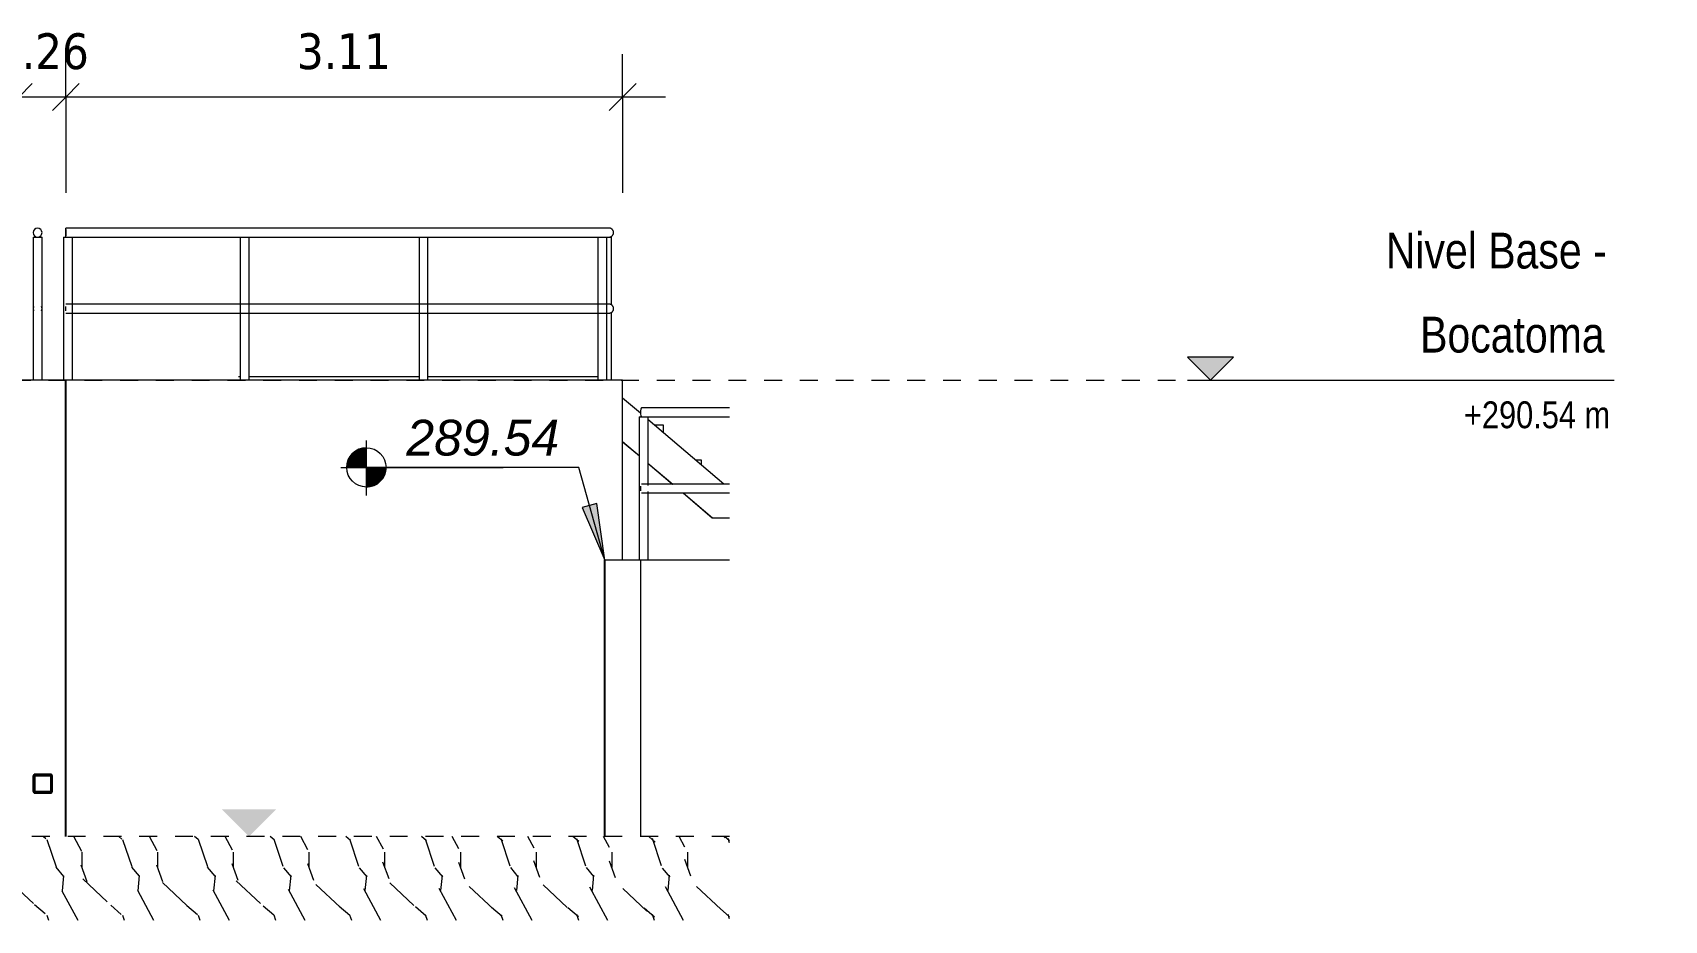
# Model space of a CAD drawing. Header units: metres. Extents: x 118 to 503, y -395 to 55.
# Drawn here: x 493.68 to 502.8, y 1.7 to 6.66 of the extents above; entities that cross this region are included whole.
import ezdxf

# ---------------------------------------------------------------- set-up
doc = ezdxf.new("R2010")
doc.units = ezdxf.units.M
doc.linetypes.add('Basculante', pattern=[0.003969, 0.002381, -0.001587])
doc.linetypes.add('Centre', pattern=[0.03175, 0.00635, -0.00475, 0.0159, -0.00475])
for name, color, linetype, lineweight in [('A-ANNO-DIMS', 7, 'Continuous', 9), ('A-ANNO-DIMS-100', 7, 'Continuous', 9), ('A-DETL-GENF', 7, 'Continuous', 9), ('A-FLOR', 7, 'Continuous', 9), ('A-FLOR-HRAL', 7, 'Continuous', 9), ('A-FLOR-LEVL', 7, 'Continuous', 9), ('A-GENM', 7, 'Continuous', 9), ('A-WALL', 7, 'Continuous', 9), ('C-TOPO-PATT', 7, 'Continuous', 9), ('G-ANNO-DIMS', 7, 'Continuous', 9), ('S-BEAM', 7, 'Continuous', 9)]:
    doc.layers.add(name, color=color, linetype=linetype, lineweight=lineweight)
doc.layers.add('C-TOPO', color=7, linetype='Continuous', lineweight=9, true_color=0x7f7f7f)
doc.styles.add('Arial_I', font='ariali.ttf', dxfattribs={"height": 0.2})
doc.styles.add('Saira Condensed', font='SairaCondensed-Regular.ttf', dxfattribs={"height": 0.2})
doc.styles.add('Saira Condensed_1', font='SairaCondensed-Regular.ttf', dxfattribs={"height": 0.15})
doc.styles.add('Tahoma_1', font='tahoma.ttf', dxfattribs={"height": 0.2})
doc.dimstyles.new('R_Tahoma_2_0_2', dxfattribs={"dimscale": 0.3048, "dimtxt": 0.208804, "dimasz": 0.492126, "dimexe": 0.787402, "dimexo": 0.492126, "dimgap": 0.328084, "dimtad": 1, "dimrnd": 0.01, "dimzin": 0, "dimdsep": 46, "dimtxsty": 'Tahoma_1', "dimblk1": 'OBLIQUE', "dimblk2": 'OBLIQUE', "dimsah": 1, "dimcen": 0.09, "dimdle": 0.787402, "dimazin": 2, "dimtfac": 1, "dimtdec": 4, "dimtix": 1, "dimtmove": 0, "dimatfit": 3, "dimfxl": 1, "dimtvp": 1, "dimtolj": 1, "dimtzin": 0, "dimarcsym": 2})

# ---------------------------------------------------------------- blocks, each defined once
blk = doc.blocks.new('Railing - 2_-V109-Sección 07')
at = {"layer": 'A-FLOR-HRAL'}
for p, q in [((-377.9693, 5.5213), (-377.9693, 4.7213)), ((-377.9693, 5.5213), (-377.9193, 5.5213)), ((-377.9193, 4.7213), (-377.9193, 5.5213)), ((-377.9226, 4.7213), (-377.9659, 4.7213))]:
    blk.add_line(p, q, dxfattribs=at)
blk = doc.blocks.new('Railing - Railing-1826912-Sección 07')
at = {"layer": 'A-FLOR-HRAL'}
for centre, start, end in [((-377.9443, 5.5463), 0, 180), ((-377.9443, 5.5463), 180, 0), ((-377.9443, 5.1213), 150, 180), ((-377.9443, 5.1213), 180, 210), ((-377.9443, 5.1213), 0, 30), ((-377.9443, 5.1213), 330, 0)]:
    blk.add_arc(centre, 0.025, start, end, dxfattribs=at)
blk.add_blockref('Railing - 2_-V109-Sección 07', (0, 0))
blk = doc.blocks.new('Railing - 2_-V110-Sección 07')
at = {"layer": 'A-FLOR-HRAL'}
for p, q in [((-377.7992, 5.5213), (-377.7992, 4.7213)), ((-377.7992, 5.5213), (-377.7742, 5.5213)), ((-377.7742, 5.5213), (-377.7492, 5.5213)), ((-377.7492, 4.7213), (-377.7492, 5.5213)), ((-377.7867, 4.7213), (-377.7897, 4.7213))]:
    blk.add_line(p, q, dxfattribs=at)
blk = doc.blocks.new('Railing - 2_-V111-Sección 07')
at = {"layer": 'A-FLOR-HRAL'}
for p, q in [((-374.7493, 5.5213), (-374.7352, 5.5213)), ((-374.7352, 5.1418), (-374.7352, 5.5213)), ((-374.7352, 4.7213), (-374.7352, 5.1009))]:
    blk.add_line(p, q, dxfattribs=at)
blk = doc.blocks.new('Railing - 2_-V112-Sección 07')
at = {"layer": 'A-FLOR-HRAL'}
for p, q in [((-376.8117, 5.5213), (-376.8117, 4.7213)), ((-376.8117, 5.5213), (-376.7867, 5.5213)), ((-376.7867, 5.5213), (-376.7617, 5.5213)), ((-376.7617, 4.7213), (-376.7617, 5.5213))]:
    blk.add_line(p, q, dxfattribs=at)
blk = doc.blocks.new('Railing - Railing-1826955-Sección 07')
at = {"layer": 'A-FLOR-HRAL'}
for p, q in [((-374.7495, 5.5713), (-377.7867, 5.5713)), ((-374.7495, 5.5713), (-374.7604, 5.5713)), ((-377.7867, 5.5213), (-374.7495, 5.5213)), ((-374.7604, 5.5213), (-374.7495, 5.5213)), ((-374.7495, 5.1463), (-377.7867, 5.1463)), ((-374.7495, 5.1463), (-374.7604, 5.1463)), ((-377.7867, 5.0963), (-374.7495, 5.0963)), ((-374.7604, 5.0963), (-374.7495, 5.0963))]:
    blk.add_line(p, q, dxfattribs=at)
for centre, start_param, end_param in [((-377.7867, 5.5463), 4.712389, 6.283185), ((-377.7867, 5.5463), 0.785398, 1.570796), ((-377.7867, 5.5463), 1.570796, 2.356194), ((-377.7867, 5.5463), 3.141593, 4.712389), ((-377.7867, 5.1213), 4.712389, 5.235988), ((-377.7867, 5.1213), 4.18879, 4.712389)]:
    blk.add_ellipse(centre, major_axis=(0, 0.025), ratio=0.001148, start_param=start_param, end_param=end_param, dxfattribs=at)
for points, knots in [([(-374.7242, 5.5463), (-374.7242, 5.5485), (-374.7246, 5.5518), (-374.726, 5.5559), (-374.7275, 5.5589), (-374.729, 5.5612), (-374.7304, 5.5628), (-374.7319, 5.5644), (-374.734, 5.5662), (-374.7363, 5.5678), (-374.7383, 5.5688), (-374.7398, 5.5695), (-374.7413, 5.57), (-374.7429, 5.5705), (-374.7445, 5.5709), (-374.7462, 5.5711), (-374.7478, 5.5713), (-374.7489, 5.5713), (-374.7495, 5.5713)], [0, 0, 0, 0, 0.0833333, 0.125, 0.1666667, 0.2083333, 0.2291667, 0.25, 0.2916667, 0.3333333, 0.3541667, 0.375, 0.3958333, 0.4166667, 0.4375, 0.4583333, 0.4791667, 0.5, 0.5, 0.5, 0.5]), ([(-374.7495, 5.5213), (-374.7489, 5.5213), (-374.7478, 5.5214), (-374.7462, 5.5215), (-374.7445, 5.5218), (-374.7429, 5.5222), (-374.7413, 5.5227), (-374.7398, 5.5232), (-374.7383, 5.5239), (-374.7368, 5.5247), (-374.7354, 5.5255), (-374.7336, 5.5268), (-374.7319, 5.5283), (-374.7304, 5.5298), (-374.729, 5.5315), (-374.7275, 5.5338), (-374.726, 5.5367), (-374.7246, 5.5409), (-374.7242, 5.5442), (-374.7242, 5.5463)], [0.5, 0.5, 0.5, 0.5, 0.5208333, 0.5416667, 0.5625, 0.5833333, 0.6041667, 0.625, 0.6458333, 0.6666667, 0.6875, 0.7083333, 0.75, 0.7708333, 0.7916667, 0.8333333, 0.875, 0.9166667, 1, 1, 1, 1]), ([(-374.7242, 5.1213), (-374.7242, 5.1235), (-374.7246, 5.1268), (-374.726, 5.1309), (-374.7275, 5.1339), (-374.729, 5.1362), (-374.7304, 5.1378), (-374.7319, 5.1394), (-374.734, 5.1412), (-374.7363, 5.1428), (-374.7383, 5.1438), (-374.7398, 5.1445), (-374.7413, 5.145), (-374.7429, 5.1455), (-374.7445, 5.1459), (-374.7462, 5.1461), (-374.7478, 5.1463), (-374.7489, 5.1463), (-374.7495, 5.1463)], [0, 0, 0, 0, 0.0833333, 0.125, 0.1666667, 0.2083333, 0.2291667, 0.25, 0.2916667, 0.3333333, 0.3541667, 0.375, 0.3958333, 0.4166667, 0.4375, 0.4583333, 0.4791667, 0.5, 0.5, 0.5, 0.5]), ([(-374.7495, 5.0963), (-374.7489, 5.0963), (-374.7478, 5.0964), (-374.7462, 5.0965), (-374.7445, 5.0968), (-374.7429, 5.0972), (-374.7413, 5.0977), (-374.7398, 5.0982), (-374.7383, 5.0989), (-374.7368, 5.0997), (-374.7354, 5.1005), (-374.7336, 5.1018), (-374.7319, 5.1033), (-374.7304, 5.1048), (-374.729, 5.1065), (-374.7275, 5.1088), (-374.726, 5.1117), (-374.7246, 5.1159), (-374.7242, 5.1192), (-374.7242, 5.1213)], [0.5, 0.5, 0.5, 0.5, 0.5208333, 0.5416667, 0.5625, 0.5833333, 0.6041667, 0.625, 0.6458333, 0.6666667, 0.6875, 0.7083333, 0.75, 0.7708333, 0.7916667, 0.8333333, 0.875, 0.9166667, 1, 1, 1, 1])]:
    blk.add_open_spline(points, degree=3, knots=knots, dxfattribs=at)
for name, p in [('Railing - 2_-V110-Sección 07', (0, 0)), ('Railing - 2_-V112-Sección 07', (0, 0)), ('Railing - 2_-V112-Sección 07', (1, 0)), ('Railing - 2_-V112-Sección 07', (2, 0)), ('Railing - 2_-V111-Sección 07', (0, 0))]:
    blk.add_blockref(name, p)
blk = doc.blocks.new('M_Escalera 02 - M_Escalera 02-1828280-Sección 07')
at = {"layer": 'A-GENM'}
for p, q in [((-374.5739, 4.5367), (-374.6735, 4.6212)), ((-374.1074, 4.1412), (-374.5318, 4.501)), ((-374.4449, 4.4702), (-374.4954, 4.4702)), ((-374.4449, 4.4332), (-374.4449, 4.4702)), ((-374.6735, 4.3786), (-374.5801, 4.2993)), ((-374.4518, 4.4332), (-374.4449, 4.4332)), ((-374.6735, 4.3777), (-374.5801, 4.2984)), ((-374.5318, 4.2584), (-374.3936, 4.1413)), ((-374.5318, 4.2575), (-374.3947, 4.1413)), ((-374.2321, 4.275), (-374.2651, 4.275)), ((-374.2321, 4.2469), (-374.2321, 4.275)), ((-374.3357, 4.0913), (-374.1728, 3.9532)), ((-374.3346, 4.0913), (-374.1718, 3.9532)), ((-374.1728, 3.9532), (-374.1729, 3.9532)), ((-374.1718, 3.9532), (-374.0756, 3.9532)), ((-374.1718, 3.9532), (-374.1718, 3.9532))]:
    blk.add_line(p, q, dxfattribs=at)
blk = doc.blocks.new('Railing - 2_-V113-Sección 07')
at = {"layer": 'A-FLOR-HRAL'}
for p, q in [((-374.5811, 4.5163), (-374.5811, 3.7163)), ((-374.5811, 4.5163), (-374.5618, 4.5163)), ((-374.5618, 4.5163), (-374.5311, 4.5163)), ((-374.5311, 4.1325), (-374.5311, 4.5163)), ((-374.5311, 3.7163), (-374.5311, 4.1001))]:
    blk.add_line(p, q, dxfattribs=at)
blk = doc.blocks.new('Railing - Railing-1839106-Sección 07')
at = {"layer": 'A-FLOR-HRAL'}
for p, q in [((-374.0756, 4.5663), (-374.5683, 4.5663)), ((-374.5683, 4.5163), (-374.0756, 4.5163)), ((-374.0756, 4.1413), (-374.5683, 4.1413)), ((-374.5683, 4.0913), (-374.0756, 4.0913))]:
    blk.add_line(p, q, dxfattribs=at)
for centre, start_param, end_param in [((-374.5683, 4.5413), 0, 1.570796), ((-374.5683, 4.5413), 1.570796, 3.141593), ((-374.5683, 4.1163), 1.047198, 1.570796), ((-374.5683, 4.1163), 1.570796, 2.094395)]:
    blk.add_ellipse(centre, major_axis=(0, 0.025), ratio=0.228775, start_param=start_param, end_param=end_param, dxfattribs=at)
blk.add_blockref('Railing - 2_-V113-Sección 07', (0, 0))
blk = doc.blocks.new('RHS-Rectangular Hollow Section - 100 x 100-1840658-Sección 07')
at = {"layer": 'S-BEAM'}
h = blk.add_hatch(dxfattribs=at)
h.set_pattern_fill('FP_914', color=256, style=0, pattern_type=2)
h.set_pattern_definition([(45, (-380.067, 4.959), (-0.247487, 0.247487), []), (45, (-380.067, 5.334), (-0.247487, 0.247487), [])])
h.paths.add_polyline_path([(-377.8712, 2.4167), (-377.8712, 2.4199), (-377.9584, 2.4199), (-377.9584, 2.4167)])
h.paths.add_polyline_path([(-377.8648, 2.4231), (-377.8648, 2.5103), (-377.868, 2.5103), (-377.868, 2.4231)])
h.paths.add_polyline_path([(-377.9616, 2.4231), (-377.9616, 2.5103), (-377.9648, 2.5103), (-377.9648, 2.4231)])
h.paths.add_polyline_path([(-377.9584, 2.5135), (-377.8712, 2.5135), (-377.8712, 2.5167), (-377.9584, 2.5167)])
for p, q in [((-377.9693, 2.4231), (-377.9693, 2.5103)), ((-377.9584, 2.5167), (-377.9629, 2.5167)), ((-377.9629, 2.4167), (-377.9584, 2.4167))]:
    blk.add_line(p, q, dxfattribs=at)
at = {"layer": 'S-BEAM', "lineweight": 35}
for p, q in [((-377.9648, 2.5103), (-377.9648, 2.4231)), ((-377.9616, 2.4231), (-377.9616, 2.5103)), ((-377.8712, 2.5167), (-377.9584, 2.5167)), ((-377.9584, 2.5135), (-377.8712, 2.5135)), ((-377.868, 2.5103), (-377.868, 2.4231)), ((-377.8648, 2.4231), (-377.8648, 2.5103)), ((-377.8712, 2.4199), (-377.9584, 2.4199)), ((-377.9584, 2.4167), (-377.8712, 2.4167))]:
    blk.add_line(p, q, dxfattribs=at)
at = {"layer": 'S-BEAM', "lineweight": 35, "flags": 128}
for points in [[(-377.9584, 2.5167), (-377.9598, 2.5165), (-377.9612, 2.516), (-377.9624, 2.5153), (-377.9634, 2.5143), (-377.9642, 2.513), (-377.9647, 2.5117), (-377.9648, 2.5103)], [(-377.9616, 2.5103), (-377.9615, 2.511), (-377.9613, 2.5117), (-377.9609, 2.5123), (-377.9604, 2.5128), (-377.9598, 2.5132), (-377.9591, 2.5134), (-377.9584, 2.5135)], [(-377.8648, 2.5103), (-377.865, 2.5117), (-377.8654, 2.513), (-377.8662, 2.5143), (-377.8672, 2.5153), (-377.8684, 2.516), (-377.8698, 2.5165), (-377.8712, 2.5167)], [(-377.8712, 2.5135), (-377.8705, 2.5134), (-377.8698, 2.5132), (-377.8692, 2.5128), (-377.8687, 2.5123), (-377.8683, 2.5117), (-377.8681, 2.511), (-377.868, 2.5103)], [(-377.9648, 2.4231), (-377.9647, 2.4216), (-377.9642, 2.4203), (-377.9634, 2.4191), (-377.9624, 2.4181), (-377.9612, 2.4173), (-377.9598, 2.4168), (-377.9584, 2.4167)], [(-377.9584, 2.4199), (-377.9591, 2.4199), (-377.9598, 2.4202), (-377.9604, 2.4206), (-377.9609, 2.4211), (-377.9613, 2.4217), (-377.9615, 2.4224), (-377.9616, 2.4231)], [(-377.8712, 2.4167), (-377.8698, 2.4168), (-377.8684, 2.4173), (-377.8672, 2.4181), (-377.8662, 2.4191), (-377.8654, 2.4203), (-377.865, 2.4216), (-377.8648, 2.4231)], [(-377.868, 2.4231), (-377.8681, 2.4224), (-377.8683, 2.4217), (-377.8687, 2.4211), (-377.8692, 2.4206), (-377.8698, 2.4202), (-377.8705, 2.4199), (-377.8712, 2.4199)]]:
    blk.add_lwpolyline(points, dxfattribs=at)
at = {"layer": 'S-BEAM'}
for centre, major_axis, start_param, end_param in [((-377.9629, 2.5103), (0, 0.0064), 0, 1.570796), ((-377.9629, 2.5103), (0, 0.0032), 0, 0.261799), ((-377.9629, 2.4231), (0, 0.0064), 1.570796, 3.141593), ((-377.9629, 2.4231), (0, 0.0032), 2.879793, 3.141593)]:
    blk.add_ellipse(centre, major_axis=major_axis, ratio=0.999919, start_param=start_param, end_param=end_param, dxfattribs=at)
blk = doc.blocks.new('Level - Con_Triangulo-1145791-Sección 07')
at = {"layer": 'A-FLOR-LEVL', "true_color": 0xe2e2e2}
blk.add_hatch(color=254, dxfattribs=at).paths.add_polyline_path([(-371.2586, 4.85), (-371.3872, 4.7213), (-371.5158, 4.85)])
at = {"layer": 'A-FLOR-LEVL', "color": 253, "true_color": 0xaaaaaa}
for p, q in [((-371.2586, 4.85), (-371.5158, 4.85)), ((-371.5158, 4.85), (-371.3872, 4.7213)), ((-371.3872, 4.7213), (-371.2586, 4.85)), ((-371.5158, 4.7213), (-369.1314, 4.7213))]:
    blk.add_line(p, q, dxfattribs=at)
blk = doc.blocks.new('DIMBLOCK49-Sección 07')
at = {"layer": 'A-ANNO-DIMS-100'}
for p, q in [((493.8634, 6.3038), (493.8634, 6.5438)), ((496.9756, 6.3038), (496.9756, 6.5438)), ((497.2156, 6.3038), (493.8634, 6.3038)), ((493.8634, 6.3038), (493.8634, 5.7694)), ((496.9756, 6.3038), (496.9756, 5.7694))]:
    blk.add_line(p, q, dxfattribs=at)
at = {"layer": 'A-ANNO-DIMS-100', "lineweight": 18}
for p, q in [((493.8634, 6.3038), (493.7884, 6.2288)), ((493.8634, 6.3038), (493.9384, 6.3788)), ((496.9756, 6.3038), (496.9006, 6.2288)), ((496.9756, 6.3038), (497.0506, 6.3788))]:
    blk.add_line(p, q, dxfattribs=at)
at = {"layer": 'A-ANNO-DIMS-100', "color": 0, "insert": (495.1543, 6.6601), "char_height": 0.2, "width": 0.636356, "attachment_point": 1, "line_spacing_factor": 0.994306, "style": 'Tahoma_1'}
blk.add_mtext('3.11', dxfattribs=at)
blk = doc.blocks.new('_Oblique')
at = {"color": 0, "linetype": 'ByBlock', "lineweight": -2}
blk.add_line((-0.5, -0.5), (0.5, 0.5), dxfattribs=at)
blk = doc.blocks.new('DIMBLOCK50-Sección 07')
at = {"layer": 'A-ANNO-DIMS-100'}
for p, q in [((493.5998, 6.3038), (493.5998, 6.5438)), ((493.8634, 6.3038), (493.8634, 6.5438)), ((493.8634, 6.3038), (493.5998, 6.3038)), ((493.5998, 6.3038), (493.5998, 5.7694)), ((493.8634, 6.3038), (493.8634, 5.7694))]:
    blk.add_line(p, q, dxfattribs=at)
at = {"layer": 'A-ANNO-DIMS-100', "lineweight": 18}
for p, q in [((493.5998, 6.3038), (493.5248, 6.2288)), ((493.5998, 6.3038), (493.6748, 6.3788)), ((493.8634, 6.3038), (493.7884, 6.2288)), ((493.8634, 6.3038), (493.9384, 6.3788))]:
    blk.add_line(p, q, dxfattribs=at)
at = {"layer": 'A-ANNO-DIMS-100', "color": 0, "insert": (493.4665, 6.6601), "char_height": 0.2, "width": 0.636356, "attachment_point": 1, "line_spacing_factor": 0.994306, "style": 'Tahoma_1'}
blk.add_mtext('0.26', dxfattribs=at)
blk = doc.blocks.new('Spot Elevations - Simbolo Cota Elevación-1114047-Sección 07')
at = {"layer": 'G-ANNO-DIMS'}
h = blk.add_hatch(color=256, dxfattribs=at)
edge = h.paths.add_edge_path()
edge.add_line((-376.1062, 4.2343), (-376.2162, 4.2343))
edge.add_arc((-376.1062, 4.2343), 0.11, 90, 180, ccw=False)
edge.add_line((-376.1062, 4.3443), (-376.1062, 4.2343))
h = blk.add_hatch(color=256, dxfattribs=at)
edge = h.paths.add_edge_path()
edge.add_line((-376.1062, 4.2343), (-375.9962, 4.2343))
edge.add_arc((-376.1062, 4.2343), 0.11, -90, 0, ccw=False)
edge.add_line((-376.1062, 4.1243), (-376.1062, 4.2343))
for p, q in [((-376.1062, 4.0779), (-376.1062, 4.3843)), ((-376.2485, 4.2343), (-375.3406, 4.2343))]:
    blk.add_line(p, q, dxfattribs=at)
blk.add_circle((-376.1062, 4.2343), 0.11, dxfattribs=at)
for start, end in [(90, 180), (270, 0)]:
    blk.add_arc((-376.1062, 4.2343), 0.11, start, end, dxfattribs=at)

msp = doc.modelspace()

# ---------------------------------------------------------------- hatches: boundary and pattern name
at = {"layer": 'A-DETL-GENF'}
msp.add_hatch(color=256, dxfattribs=at).paths.add_polyline_path([(494.8876, 2.1715), (495.0392, 2.3232), (494.736, 2.3232)])
at = {"layer": 'C-TOPO-PATT', "true_color": 0xc0c0c0}
h = msp.add_hatch(dxfattribs=at)
h.set_pattern_fill('FP_915', color=9, style=0, pattern_type=2)
h.set_pattern_definition([(108.435, (491.69212, 4.959), (-0.4231673, 0.8463232), [0.16058, -1.178]), (139.399, (491.641116, 5.111), (-2.53922528, 2.11600255), [0.07803, -3.823]), (136.848, (492.005116, 5.162), (-6.34780507, 5.92454487), [0.18561, -9.095]), (109.983, (491.869116, 5.289), (-1.26936841, 3.38500157), [0.09906, -4.854]), (90, (491.8361, 4.959), (-0.42316, 0.42316), [0.08463, -0.33853]), (118.443, (491.836116, 5.044), (2.96219494, -5.501194906), [0.231, -11.319]), (84.289, (491.725116, 5.247), (-0.42322631, -3.8087894), [0.08506, -4.168]), (129.806, (491.734116, 5.331), (1.69265315, -2.11578397), [0.0661, -3.239])])
h.paths.add_polyline_path([(496.0425, 1.7029), (497.5736, 1.7029), (497.5736, 2.1715), (486.6559, 2.1715), (486.6559, 1.7029), (495.0392, 1.7029)])
at = {"layer": 'G-ANNO-DIMS'}
msp.add_hatch(color=256, dxfattribs=at).paths.add_polyline_path([(496.8764, 3.7163), (496.8306, 4.0332), (496.7501, 4.0105)])

# ---------------------------------------------------------------- linework, layer by layer
at = {"layer": 'A-FLOR'}
for p, q in [((494.8282, 4.7413), (494.8374, 4.7413)), ((494.8874, 4.7413), (495.8374, 4.7413)), ((495.8874, 4.7413), (496.8374, 4.7413))]:
    msp.add_line(p, q, dxfattribs=at)
at = {"layer": 'A-FLOR-LEVL', "color": 253, "linetype": 'Centre', "true_color": 0xaaaaaa}
msp.add_line((482.7665, 4.7213), (500.1333, 4.7213), dxfattribs=at)
at = {"layer": 'A-WALL'}
for p, q in [((493.6832, 4.7213), (493.5998, 4.7213)), ((493.8598, 4.7213), (493.7265, 4.7213)), ((493.8598, 4.7213), (493.8598, 2.1715)), ((493.8623, 2.1715), (493.8623, 4.7213)), ((496.9756, 4.7213), (493.8625, 4.7213)), ((493.8625, 4.7213), (493.8625, 2.1715)), ((496.9756, 3.7163), (496.9756, 4.7213)), ((496.8744, 2.1715), (496.8744, 3.7163)), ((497.5736, 3.7163), (496.8744, 3.7163)), ((496.8762, 2.1715), (496.8762, 3.7163)), ((496.8764, 3.7163), (496.8764, 2.1715)), ((497.075, 3.7163), (497.075, 2.1715)), ((496.8762, 3.0188), (496.8744, 3.0188))]:
    msp.add_line(p, q, dxfattribs=at)
at = {"layer": 'C-TOPO', "color": 7, "linetype": 'Basculante'}
msp.add_line((497.5736, 2.1715), (486.6559, 2.1715), dxfattribs=at)
at = {"layer": 'G-ANNO-DIMS'}
for p, q in [((496.7305, 4.2343), (495.5429, 4.2343)), ((496.8764, 3.7163), (496.7305, 4.2343)), ((496.8306, 4.0332), (496.7501, 4.0105)), ((496.8764, 3.7163), (496.8306, 4.0332)), ((496.7501, 4.0105), (496.8764, 3.7163))]:
    msp.add_line(p, q, dxfattribs=at)

# ---------------------------------------------------------------- block references
at = {"layer": 'A-FLOR-HRAL'}
for name in ['Railing - Railing-1826912-Sección 07', 'Railing - Railing-1826955-Sección 07', 'Railing - Railing-1839106-Sección 07']:
    msp.add_blockref(name, (871.6491, 0), dxfattribs=at)
at = {"layer": 'A-FLOR-LEVL', "color": 253, "true_color": 0xaaaaaa}
msp.add_blockref('Level - Con_Triangulo-1145791-Sección 07', (871.6491, 0), dxfattribs=at)
at = {"layer": 'A-GENM'}
msp.add_blockref('M_Escalera 02 - M_Escalera 02-1828280-Sección 07', (871.6491, 0), dxfattribs=at)
at = {"layer": 'G-ANNO-DIMS'}
msp.add_blockref('Spot Elevations - Simbolo Cota Elevación-1114047-Sección 07', (871.6491, 0), dxfattribs=at)
at = {"layer": 'S-BEAM'}
msp.add_blockref('RHS-Rectangular Hollow Section - 100 x 100-1840658-Sección 07', (871.6491, 0), dxfattribs=at)

# ---------------------------------------------------------------- texts
at = {"layer": 'A-FLOR-LEVL', "color": 9, "true_color": 0xb7b7b7, "attachment_point": 1, "bg_fill": 3, "box_fill_scale": 1.25, "bg_fill_color": 256, "bg_fill_true_color": 13158600, "bg_fill_transparency": 0}
for s, insert, char_height, width, style in [('Nivel Base -', (501.2419, 5.5457), 0.2, 1.507172, 'Saira Condensed'), ('+290.54 m', (501.6789, 4.6031), 0.15, 0.978059, 'Saira Condensed_1')]:
    msp.add_mtext(s, dxfattribs=dict(at, insert=insert, char_height=char_height, width=width, style=style))

# ---------------------------------------------------------------- dimensions: what is measured, and where the dimension line sits
at = {"layer": 'A-ANNO-DIMS'}
for base, p1, p2, override, picture, middle in [((493.5998, 6.3038), (493.8634, 5.6194), (493.5998, 5.6194), {"dimpost": '<>', "dimfxl": 0.263529}, 'DIMBLOCK50-Sección 07', (493.7316, 6.5079)), ((493.8634, 6.3038), (496.9756, 5.6194), (493.8634, 5.6194), {"dimpost": '<>', "dimfxl": 3.112209}, 'DIMBLOCK49-Sección 07', (495.4195, 6.5079))]:
    dim = msp.add_linear_dim(base=base, p1=p1, p2=p2, dimstyle='R_Tahoma_2_0_2', override=override, dxfattribs=at)
    dim.commit()
    dim.dimension.update_dxf_attribs({"geometry": picture, "text_midpoint": middle})

# ---------------------------------------------------------------- next in the draw order: texts
at = {"layer": 'A-FLOR-LEVL', "color": 9, "true_color": 0xb7b7b7, "insert": (501.4337, 5.0761), "char_height": 0.2, "width": 1.274683, "attachment_point": 1, "style": 'Saira Condensed', "bg_fill": 3, "box_fill_scale": 1.25, "bg_fill_color": 256, "bg_fill_true_color": 13158600, "bg_fill_transparency": 0}
msp.add_mtext('Bocatoma', dxfattribs=at)
at = {"layer": 'G-ANNO-DIMS', "insert": (495.7665, 4.5003), "char_height": 0.2, "width": 1.023482, "attachment_point": 1, "line_spacing_factor": 0.941778, "style": 'Arial_I', "bg_fill": 3, "box_fill_scale": 1.25, "bg_fill_color": 256, "bg_fill_true_color": 13158600, "bg_fill_transparency": 0}
msp.add_mtext('289.54', dxfattribs=at)

doc.saveas('drawing.dxf')
